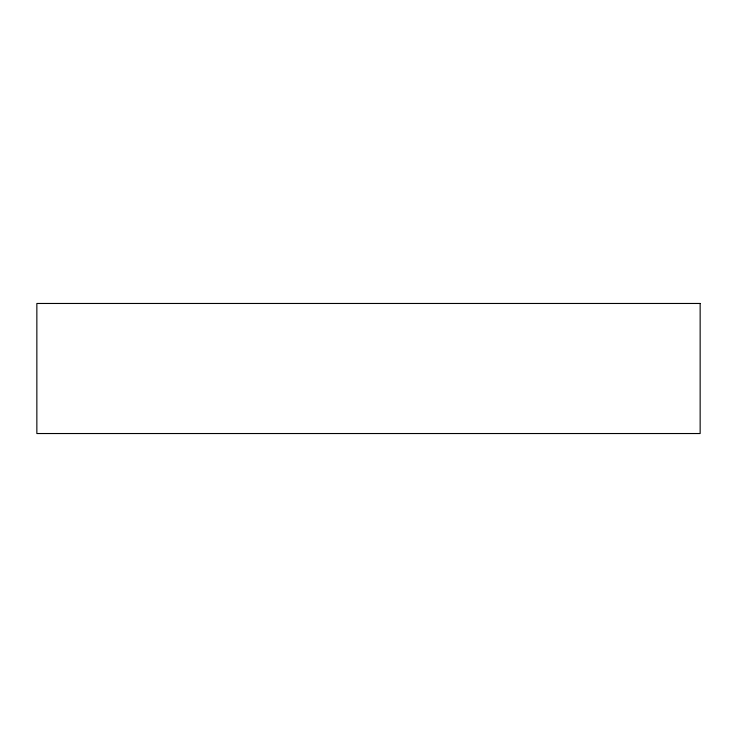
<?xml version="1.0" encoding="UTF-8"?>
<svg xmlns="http://www.w3.org/2000/svg" width="737" height="737" viewBox="0 0 737 737"><rect width="100%" height="100%" fill="white"/><g stroke="black" fill="none" stroke-linecap="round" stroke-linejoin="round"><path stroke-width="1.11" d="M700.15 303.469L36.85 303.469L36.85 433.531L700.15 433.531L700.15 303.469"/></g></svg>
